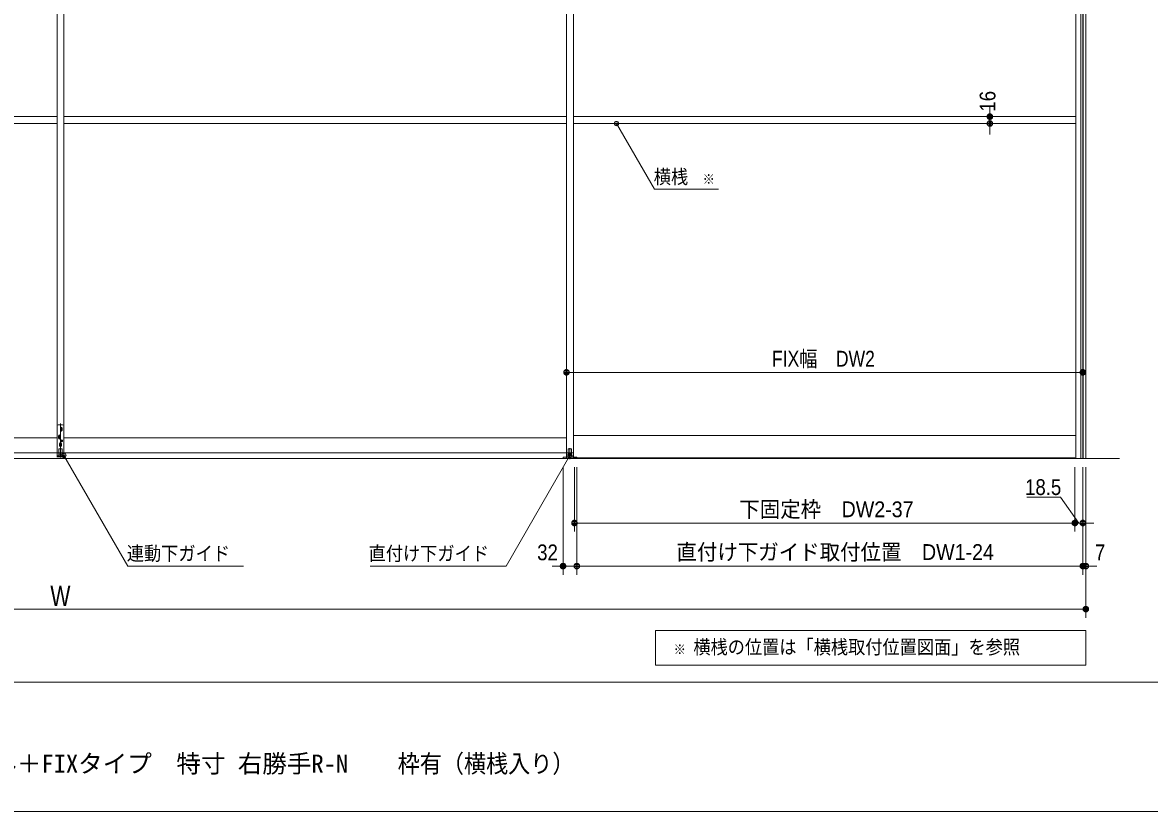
# Model space of a CAD drawing. Units: millimetres, scale not verified. Extents: x -6062 to 6062, y -3045 to 3045.
# Drawn here: x -3400 to -781, y -2770 to -937 of the extents above; entities that cross this region are included whole.
import ezdxf
from ezdxf.enums import TextEntityAlignment as Align

# ---------------------------------------------------------------- set-up
doc = ezdxf.new("R2010")
doc.units = ezdxf.units.MM
doc.header["$LTSCALE"] = 20
for name, color, linetype, lineweight in [('0-0_1図面枠', 7, 'Continuous', 9), ('0-1_3一般', 7, 'Continuous', 9), ('0-2_2寸法-3', 7, 'Continuous', 9), ('0-3_2寸法-1', 7, 'Continuous', 9), ('0-4_0', 7, 'Continuous', 9), ('0-5_2寸法-2', 7, 'Continuous', 9)]:
    doc.layers.add(name, color=color, linetype=linetype, lineweight=lineweight)
doc.styles.add('ＭＳ ゴシック', font='')
doc.styles.add('ＭＳ Ｐゴシック', font='')
doc.styles.get('ＭＳ ゴシック').set_extended_font_data('MS Gothic')
doc.styles.get('ＭＳ Ｐゴシック').set_extended_font_data('MS PGothic')

# ---------------------------------------------------------------- blocks, each defined once
blk = doc.blocks.new('グループ-2')
at = {"layer": '0-0_1図面枠'}
blk.add_line((-80000, -49400), (80000, -49400), dxfattribs=at)
blk.add_lwpolyline([(-80000, 55400), (80000, 55400), (80000, -55400), (-80000, -55400)], close=True, dxfattribs=at)
blk = doc.blocks.new('図面枠')
at = {"layer": '0-0_1図面枠'}
blk.add_blockref('グループ-2', (0, 0), dxfattribs=at)
blk = doc.blocks.new('_Dot')
at = {"layer": '0-4_0'}
for p, q in [((-10, 0), (-20, 0)), ((9.78, 2), (-9.78, 2)), ((7.99, 6), (-7.99, 6)), ((9.16, -3.98), (-9.16, -3.98)), ((6, -7.98), (-6, -7.98))]:
    blk.add_line(p, q, dxfattribs=at)
for points in [[(10, 0), (9.92, 1.25), (9.69, 2.49), (9.3, 3.68), (8.76, 4.82), (8.09, 5.88), (7.29, 6.85), (6.37, 7.71), (5.36, 8.44), (4.26, 9.05), (3.09, 9.51), (1.87, 9.82), (0.63, 9.98), (-0.63, 9.98), (-1.87, 9.82), (-3.09, 9.51), (-4.26, 9.05), (-5.36, 8.44), (-6.37, 7.71), (-7.29, 6.85), (-8.09, 5.88), (-8.76, 4.82), (-9.3, 3.68), (-9.69, 2.49), (-9.92, 1.25), (-10, 0), (0, 0)], [(-10, 0), (-9.92, -1.25), (-9.69, -2.49), (-9.3, -3.68), (-8.76, -4.82), (-8.09, -5.88), (-7.29, -6.85), (-6.37, -7.71), (-5.36, -8.44), (-4.26, -9.05), (-3.09, -9.51), (-1.87, -9.82), (-0.63, -9.98), (0.63, -9.98), (1.87, -9.82), (3.09, -9.51), (4.26, -9.05), (5.36, -8.44), (6.37, -7.71), (7.29, -6.85), (8.09, -5.88), (8.76, -4.82), (9.3, -3.68), (9.69, -2.49), (9.92, -1.25), (10, 0), (0, 0)]]:
    blk.add_lwpolyline(points, close=True, dxfattribs=at)
blk = doc.blocks.new('グループ-25')
at = {"layer": '0-1_3一般'}
for p, q in [((-6960, 7840), (-6960, -39000)), ((-6640, 7840), (-6640, -39000)), ((16720, -39000), (16720, 7840)), ((17040, -39000), (17040, 7840)), ((-30640, -38740), (-30640, 7050)), ((-30640, 7050), (-30640, -38740)), ((-30320, -38740), (-30320, 7050)), ((-30320, 7050), (-30320, -38740)), ((-6960, -38740), (-6960, 7050)), ((-6640, -38740), (-6640, 7050)), ((-54000, -23120), (-30640, -23120)), ((-54000, -23440), (-30640, -23440)), ((-30320, -23120), (-6960, -23120)), ((-30320, -23440), (-6960, -23440)), ((-6640, -23120), (16720, -23120)), ((-6640, -23440), (16720, -23440)), ((-30640, -37492.4), (-30640, -38934.4)), ((-30380, -37432.4), (-30580, -37432.4)), ((-30379.5, -37642.4), (-30500.5, -37642.4)), ((-30489.5, -37592.4), (-30390.5, -37592.4)), ((-30489.5, -37692.4), (-30390.5, -37692.4)), ((-30485, -37692.4), (-30485, -37592.4)), ((-30480, -37371.7), (-30480, -38958.4)), ((-30440, -37542.9), (-30440, -37641.9)), ((-30440, -37642.9), (-30440, -37741.9)), ((-30395, -37592.4), (-30395, -37692.4)), ((-30640, -38040), (-54000, -38040)), ((-30459.5, -38002.4), (-30580.5, -38002.4)), ((-30569.5, -37952.4), (-30470.5, -37952.4)), ((-30569.5, -38052.4), (-30470.5, -38052.4)), ((-30565, -38052.4), (-30565, -37952.4)), ((-30520, -37902.9), (-30520, -38001.9)), ((-30520, -38002.9), (-30520, -38101.9)), ((-30475, -37952.4), (-30475, -38052.4)), ((-30466.2, -38182.4), (-30373.8, -38182.4)), ((-30420, -38136.2), (-30420, -38228.6)), ((-6960, -38040), (-30320, -38040)), ((16720, -37940), (-6640, -37940)), ((-54320, -38740), (-30320, -38740)), ((-30640, -38740), (-6640, -38740)), ((-30555, -38802.4), (-30555, -38562.4)), ((-30415, -38552.4), (-30545, -38552.4)), ((-30419.5, -38362.4), (-30540.5, -38362.4)), ((-30529.5, -38312.4), (-30430.5, -38312.4)), ((-30529.5, -38412.4), (-30430.5, -38412.4)), ((-30525, -38412.4), (-30525, -38312.4)), ((-30480, -38262.9), (-30480, -38361.9)), ((-30480, -38362.9), (-30480, -38461.9)), ((-30435, -38312.4), (-30435, -38412.4)), ((-30405, -38562.4), (-30405, -38802.4)), ((-6875, -38800), (-6875, -38560)), ((-6865, -38550), (-6735, -38550)), ((-6800, -39027.8), (-6800, -38520)), ((-6725, -38560), (-6725, -38800)), ((-30640, -38874.4), (-30540, -38874.4)), ((-30555, -38802.4), (-30405, -38802.4)), ((-30410, -38802.4), (-30550, -38802.4)), ((-30544, -38874.4), (-30416, -38874.4)), ((-30540, -38874.4), (-30544, -38874.4)), ((-30416, -38874.4), (-30420, -38874.4)), ((-30420, -38874.4), (-30320, -38874.4)), ((-30410, -38802.4), (-30410, -38874.4)), ((-7120, -38942), (-7120, -39000)), ((-6900, -38942), (-7120, -38942)), ((-7120, -39000), (-6480, -39000)), ((-6962, -39000), (17040, -39000)), ((-6840, -38862), (-6900, -38862)), ((-6900, -38922), (-6900, -38862)), ((-6900, -38922), (-6700, -38922)), ((-6900, -38922), (-6700, -38922)), ((-6725, -38800), (-6875, -38800)), ((-6874, -38800), (-6726, -38800)), ((-6874, -38800), (-6874, -38862)), ((-6726, -38800), (-6726, -38862)), ((-6700, -38922), (-6700, -38862)), ((-6700, -38922), (-6700, -38942)), ((-6590, -38970), (16670, -38970)), ((-6590, -39000), (-6590, -38970)), ((16670, -39000), (-6590, -39000)), ((-6480, -39000), (-6480, -38942)), ((16670, -38970), (16670, -39000))]:
    blk.add_line(p, q, dxfattribs=at)
for points in [[(-30640, -38932.4), (-30320, -38932.4), (-30320, -37492.4)], [(-30550, -38802.4), (-30550, -38874.4), (-30410, -38874.4)], [(-6480, -38942), (-6900, -38942), (-6900, -38922)], [(-6700, -38862), (-6760, -38862), (-6840, -38862)]]:
    blk.add_lwpolyline(points, dxfattribs=at)
blk.add_circle((-30420, -38182.4), 42, dxfattribs=at)
for centre, radius, start, end in [((-30580, -37492.4), 60, 90, 180), ((-30440, -37592.4), 45, 0, 180), ((-30440, -37692.4), 45, 180, 0), ((-30380, -37492.4), 60, 0, 90), ((-30520, -37952.4), 45, 0, 180), ((-30520, -38052.4), 45, 180, 0), ((-30545, -38562.4), 10, 90, 180), ((-30480, -38312.4), 45, 0, 180), ((-30480, -38412.4), 45, 180, 0), ((-30415, -38562.4), 10, 0, 90), ((-6865, -38560), 10, 90, 180), ((-6735, -38560), 10, 0, 90)]:
    blk.add_arc(centre, radius, start, end, dxfattribs=at)
blk = doc.blocks.new('グループ-26')
at = {"layer": '0-1_3一般'}
for p, q in [((17040, 8000), (17040, -39000)), ((18736.5, -39000), (-79863.5, -39000))]:
    blk.add_line(p, q, dxfattribs=at)
blk = doc.blocks.new('グループ-27')
at = {"layer": '0-1_3一般'}
for name in ['グループ-26', 'グループ-25']:
    blk.add_blockref(name, (0, 0), dxfattribs=at)
blk = doc.blocks.new('グループ-29')
at = {"layer": '0-1_3一般'}
for p, q in [((16940, 8000), (17180, 8000)), ((16940, -39000), (16940, 8000)), ((17060, 8000), (17060, -39000)), ((17180, 8000), (17180, -39000)), ((17180, -39000), (16940, -39000))]:
    blk.add_line(p, q, dxfattribs=at)

msp = doc.modelspace()

# ---------------------------------------------------------------- linework, layer by layer
at = {"layer": '0-2_2寸法-3'}
for p, q in [((-2014.61, -1171.01), (-2024.39, -1171.01)), ((-2015.5, -1175.01), (-2023.5, -1175.01)), ((-2019.33, -1167.01), (-2019.67, -1167.01)), ((-2019.33, -1167.01), (-2019.67, -1167.01)), ((-3298.6, -1942.11), (-3308.4, -1942.11)), ((-3299.5, -1946.11), (-3307.5, -1946.11)), ((-3303.31, -1938.11), (-3303.69, -1938.11)), ((-3303.31, -1938.11), (-3303.69, -1938.11)), ((-2122.61, -1942.11), (-2132.39, -1942.11)), ((-2123.5, -1946.11), (-2131.5, -1946.11)), ((-2127.33, -1938.11), (-2127.67, -1938.11)), ((-2127.33, -1938.11), (-2127.67, -1938.11))]:
    msp.add_line(p, q, dxfattribs=at)
for points in [[(-1782.16, -1324.84), (-1931.26, -1324.84), (-2019.5, -1172)], [(-3303.5, -1943.1), (-3155.18, -2200), (-2885.85, -2200)], [(-2127.5, -1943.1), (-2275.82, -2200), (-2591.83, -2200)]]:
    msp.add_lwpolyline(points, dxfattribs=at)
msp.add_lwpolyline([(-1928.5, -2350), (-928.5, -2350), (-928.5, -2430), (-1928.5, -2430)], close=True, dxfattribs=at)
for centre in [(-2019.5, -1172), (-2019.5, -1172), (-3303.5, -1943.1), (-3303.5, -1943.1), (-2127.5, -1943.1), (-2127.5, -1943.1)]:
    msp.add_circle(centre, 5.01, dxfattribs=at)
at = {"layer": '0-3_2寸法-1'}
for p, q in [((-2135.5, -1730), (-2135.3, -1730)), ((-948.21, -1750), (-2122.79, -1750)), ((-935.5, -1730), (-935.3, -1730)), ((-2117, -1970), (-2117, -2120)), ((-2111.5, -1970), (-2111.5, -2220)), ((-954, -1970), (-954, -2120)), ((-966.71, -2100), (-2104.29, -2100)), ((-935.5, -2120), (-935.5, -2220)), ((-948.21, -2200), (-2098.79, -2200)), ((-928.5, -2220), (-928.5, -2320)), ((-5681.79, -2300), (-941.21, -2300))]:
    msp.add_line(p, q, dxfattribs=at)
at = {"layer": '0-5_2寸法-2'}
for p, q in [((-1151.5, -1143.29), (-1151.5, -1130.58)), ((-1151.5, -1156), (-1151.5, -1172)), ((-1131.5, -1156), (-1131.3, -1156)), ((-1131.5, -1172), (-1131.3, -1172)), ((-1151.5, -1184.71), (-1151.5, -1197.42)), ((-2143.5, -1970), (-2143.5, -2220)), ((-2111.5, -1970), (-2111.5, -2220)), ((-954, -1970), (-954, -2120)), ((-935.5, -1970), (-935.5, -2220)), ((-935.5, -1970), (-935.5, -2120)), ((-928.5, -1970), (-928.5, -2220)), ((-966.71, -2100), (-979.42, -2100)), ((-935.5, -2100), (-954, -2100)), ((-922.79, -2100), (-910.08, -2100)), ((-2156.21, -2200), (-2168.92, -2200)), ((-2143.5, -2200), (-2111.5, -2200)), ((-2098.79, -2200), (-2086.08, -2200)), ((-948.21, -2200), (-960.92, -2200)), ((-935.5, -2200), (-928.5, -2200)), ((-915.79, -2200), (-903.08, -2200))]:
    msp.add_line(p, q, dxfattribs=at)
msp.add_lwpolyline([(-1065.55, -2040), (-987.44, -2040), (-944.75, -2100)], dxfattribs=at)

# ---------------------------------------------------------------- block references
at = {"layer": '0-0_1図面枠', "xscale": 0.05, "yscale": 0.05}
msp.add_blockref('図面枠', (-1787.5, 0), dxfattribs=at)
at = {"layer": '0-1_3一般', "xscale": 0.05, "yscale": 0.05}
for name in ['グループ-27', 'グループ-29']:
    msp.add_blockref(name, (-1787.5, 0), dxfattribs=at)
at = {"layer": '0-3_2寸法-1', "xscale": 0.6356201, "yscale": 0.6356201, "rotation": 180}
for p in [(-2135.5, -1750), (-2117, -2100), (-2111.5, -2200)]:
    msp.add_blockref('_Dot', p, dxfattribs=at)
at = {"layer": '0-3_2寸法-1', "xscale": 0.6356201, "yscale": 0.6356201}
for p in [(-935.5, -1750), (-954, -2100), (-935.5, -2200), (-928.5, -2300)]:
    msp.add_blockref('_Dot', p, dxfattribs=at)
at = {"layer": '0-5_2寸法-2', "xscale": 0.6356201, "yscale": 0.6356201}
for p, rotation in [((-1151.5, -1156), 270), ((-1151.5, -1172), 90), ((-935.5, -2100), 180), ((-2111.5, -2200), 180), ((-928.5, -2200), 180)]:
    msp.add_blockref('_Dot', p, dxfattribs=dict(at, rotation=rotation))
for p in [(-954, -2100), (-2143.5, -2200), (-935.5, -2200)]:
    msp.add_blockref('_Dot', p, dxfattribs=at)

# ---------------------------------------------------------------- texts
at = {"layer": '0-0_1図面枠', "style": 'ＭＳ ゴシック'}
msp.add_text('3枚連動引き込み＋FIXタイプ\u3000特寸 右勝手R-N', height=41.84, dxfattribs=at).set_placement((-3840.72, -2692.37), align=Align.BOTTOM_LEFT)
at = {"layer": '0-0_1図面枠', "style": 'ＭＳ ゴシック', "width": 0.9}
msp.add_text('\u3000枠有（横桟入り）', height=41.84, dxfattribs=at).set_placement((-2579.18, -2692.37), align=Align.BOTTOM_LEFT)
at = {"layer": '0-2_2寸法-3', "style": 'ＭＳ ゴシック', "width": 0.9}
for s, height, p in [('横桟', 32.55, (-1932.61, -1321.66)), ('※', 23.31, (-1819.26, -1319.88)), ('連動下ガイド', 32.55, (-3157.28, -2196.66)), ('直付け下ガイド', 32.55, (-2595.28, -2196.83)), ('※', 23.31, (-1886.52, -2412.25)), ('横桟の位置は「横桟取付位置図面」を参照', 32.55, (-1840.68, -2414.03))]:
    msp.add_text(s, height=height, dxfattribs=at).set_placement(p, align=Align.BOTTOM_LEFT)
at = {"layer": '0-3_2寸法-1', "style": 'ＭＳ Ｐゴシック'}
for s, height, width, p in [('FIX幅\u3000DW2', 36.69, 0.85, (-1658, -1747.65)), ('下固定枠\u3000DW2-37', 36.69, 0.95, (-1733.87, -2097.47)), ('直付け下ガイド取付位置\u3000DW1-24', 36.69, 0.95, (-1879.88, -2196.79)), ('W', 47.17, 0.8, (-3334.96, -2307.07))]:
    msp.add_text(s, height=height, dxfattribs=dict(at, width=width)).set_placement(p, align=Align.BOTTOM_LEFT)
at = {"layer": '0-5_2寸法-2', "style": 'ＭＳ Ｐゴシック', "width": 0.9}
msp.add_text('16', height=36.66, rotation=90, dxfattribs=at).set_placement((-1127.53, -1144.33), align=Align.BOTTOM_LEFT)
for s, height, p in [('18.5', 36.69, (-1069.71, -2045.96)), ('32', 36.66, (-2203.59, -2197.52)), ('7', 36.66, (-907.4, -2197.52))]:
    msp.add_text(s, height=height, dxfattribs=at).set_placement(p, align=Align.BOTTOM_LEFT)

doc.saveas('drawing.dxf')
